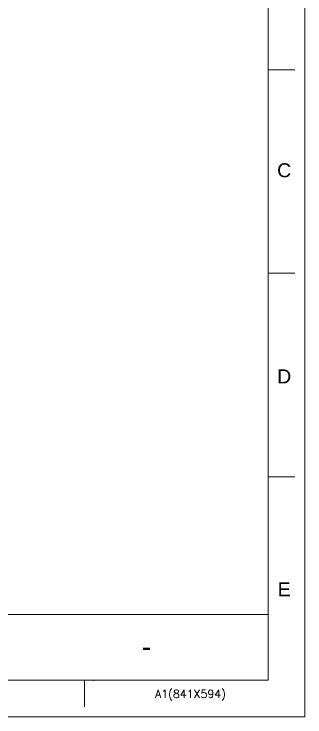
# Model space of a CAD drawing. Header units: millimetres. Extents: x 13304 to 14145, y -3112 to -2518.
# Drawn here: x 13986.9 to 14145.5, y -3112.4 to -2729.2 of the extents above; entities that cross this region are included whole.
import ezdxf

# ---------------------------------------------------------------- set-up
doc = ezdxf.new("R2010")
doc.units = ezdxf.units.MM
doc.linetypes.add('CENTERX2', pattern=[101.6, 63.5, -12.7, 12.7, -12.7])
doc.layers.add('FORM', color=7, linetype='Continuous', lineweight=13)
doc.layers.add('TEXT', color=2, linetype='Continuous')
doc.styles.add('ROMANS', font='romans')
doc.styles.get("Standard").update_dxf_attribs({"font": 'arial.ttf'})

msp = doc.modelspace()

# ---------------------------------------------------------------- linework, layer by layer
at = {"layer": 'FORM', "color": 7, "linetype": 'Continuous'}
for p, q in [((14145.49, -3112.38), (14145.49, -2517.68)), ((14125.47, -2537.7), (14125.47, -3092.36)), ((14125.47, -2759.56), (14140.03, -2759.56)), ((14125.47, -2870.49), (14140.03, -2870.49)), ((14125.48, -2981.42), (14140.03, -2981.42)), ((14125.47, -3092.36), (13324.52, -3092.36)), ((14025.35, -3092.36), (14025.35, -3106.91)), ((13304.49, -3112.38), (14145.49, -3112.38))]:
    msp.add_line(p, q, dxfattribs=at)
at = {"layer": 'FORM'}
msp.add_line((13480.66, -3056.6), (14125.47, -3056.6), dxfattribs=at)
msp.add_point((14030.06, -3092.36), dxfattribs=at)

# ---------------------------------------------------------------- texts
at = {"layer": 'FORM', "char_height": 7.63, "attachment_point": 5}
for s, insert in [('C', (14134.17, -2814.41)), ('D', (14134.17, -2926.73)), ('E', (14134.17, -3042.84))]:
    msp.add_mtext_dynamic_manual_height_columns(s, width=10.0119, gutter_width=12.51, heights=[0], dxfattribs=dict(at, insert=insert))
at = {"layer": 'TEXT', "style": 'ROMANS'}
msp.add_text('A1(841X594)', height=4.3802, dxfattribs=at).set_placement((14063.76, -3102.03))
at = {"layer": 'TEXT', "linetype": 'CENTERX2', "insert": (14059.14, -3073.91), "char_height": 11.9189, "attachment_point": 5}
msp.add_mtext_dynamic_manual_height_columns('{\\fHYGothic-Medium|b0|i0|c129|p18;-}', width=143.0272, gutter_width=29.8, heights=[0], dxfattribs=at)

doc.saveas('drawing.dxf')
